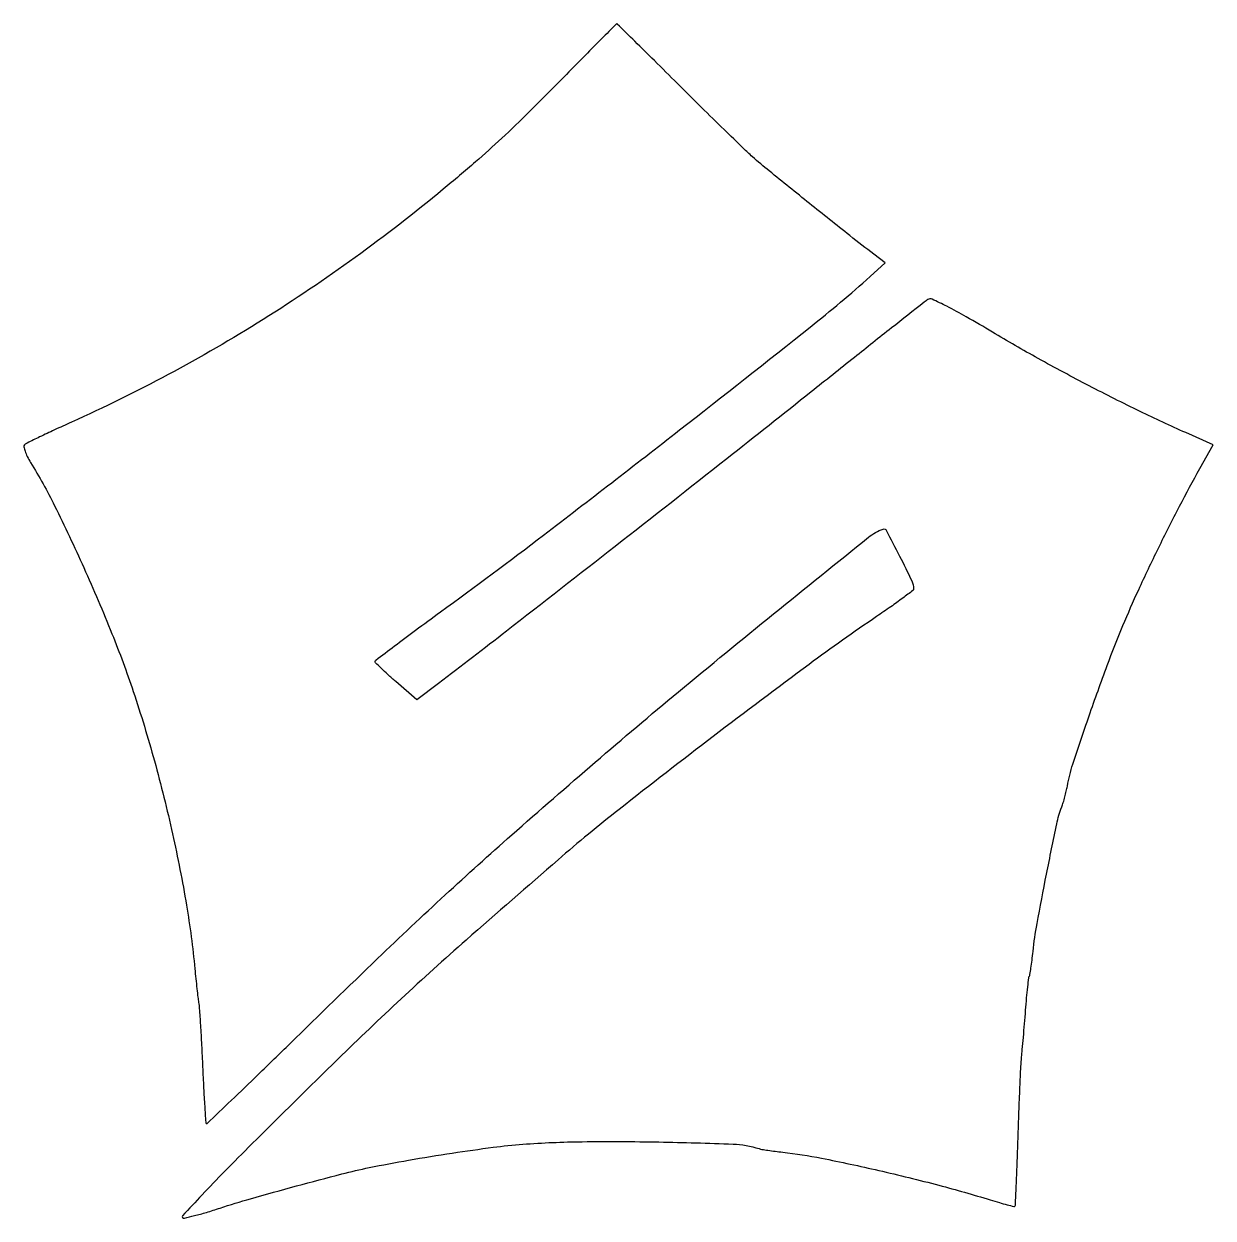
# Model space of a CAD drawing. Extents: x 0 to 314, y 0 to 315.
import ezdxf

# ---------------------------------------------------------------- set-up
doc = ezdxf.new("R2010")
doc.units = 0

msp = doc.modelspace()

# ---------------------------------------------------------------- linework, layer by layer
msp.add_lwpolyline([(143.5, 301.656965, -0.00314), (133.692413, 291.791588, -0.007998), (126.420407, 284.795543, -0.009104), (119.498975, 278.578252, -0.005333), (111, 271.376211, -0.016479), (87.790976, 253.387292, -0.016667), (63.53336, 237.037204, -0.016847), (38.508261, 222.506944, -0.017778), (13, 209.970109, 0.002829), (8.5329, 207.93806, 0.004161), (4.632818, 206.097713, 0.002002), (1.340313, 204.494152, 0.075834), (0.664914, 204.023505, 0.251696), (0.486641, 203.481316, 0.03739), (0.7815, 202.327652, 0.034625), (1.373994, 200.903281, 0.023291), (2.234478, 199.364914, -0.024294), (8.573471, 187.978575, -0.009425), (16.269936, 171.653982, -0.009502), (23.689125, 154.237461, -0.014988), (29.31567, 139, -0.013914), (34.88701, 120.725982, -0.012416), (39.667062, 101.46578, -0.012758), (43.333195, 82.69886, -0.018449), (45.532309, 65.944889, 0.002332), (45.793184, 63.299175, 0.002394), (46.076568, 60.679069, 0.002317), (46.34382, 58.408455, 0.010109), (46.535333, 57.068963, -0.023406), (46.721122, 55.466516, -0.001741), (47.007763, 51.07241, -0.002412), (47.306255, 45.826284, -0.001828), (47.584876, 40.068963, 0.001763), (47.855565, 34.460322, 0.00284), (48.130155, 29.684328, 0.000513), (48.400484, 25.475154, 0.167386), (48.526043, 25.175559, 0.423513), (48.770373, 25.165531, 0.000199), (55.14666, 31.233177, 0.002222), (62.261512, 38.069602, 0.001331), (70.657774, 46.252835, -0.002361), (93.712171, 68.629865, -0.005258), (111.518078, 85.393297, -0.005557), (129.056003, 101.203014, -0.002966), (151.070476, 120.378113, -0.004468), (173.005231, 138.917452, -0.003112), (198.080379, 159.467535, -0.000829), (223.103885, 179.6477, -0.084628), (226.992643, 181.813465, -0.373345), (227.790088, 181.499252, -0.002761), (231.286886, 174.704596, -0.005472), (234.515221, 168.169298, -0.11244), (235, 166.040829, -0.234213), (234.795896, 165.629008, -0.002397), (232.135938, 163.624719, -0.007078), (228.98747, 161.34456, -0.004459), (225.25, 158.767169, 0.01064), (207.43569, 146.154576, 0.003662), (182.196558, 127.178724, 0.003612), (157.379769, 107.948997, 0.011693), (141.300994, 94.68304, 0.002413), (117.068532, 73.513173, 0.006309), (99.925304, 58.001086, 0.006355), (83.249456, 42.125541, 0.00248), (60.601534, 19.788496, 0.002908), (53.397026, 12.528069, 0.004848), (47.426426, 6.321478, 0.000944), (42.280678, 0.846794, 0.404624), (42.288374, 0.378293, 0.258022), (42.79337, 0.232877, 0.005325), (45.437486, 0.86681, 0.011072), (48.574821, 1.728691, 0.007051), (52.186839, 2.863247, -0.010161), (60.214264, 5.329966, -0.003208), (72.300341, 8.693001, -0.003048), (84.293577, 11.869081, -0.013058), (91.5, 13.531124, -0.007127), (101.881135, 15.487853, -0.005308), (113.387237, 17.361634, -0.005322), (124.167479, 18.882711, -0.013666), (132, 19.68598, -0.015832), (147.656404, 20.362868, -0.007534), (167.827934, 20.291823, -0.004814), (187.393324, 19.739568, -0.06841), (194.265768, 18.528324, 0.035483), (195.018655, 18.343979, 0.004933), (196.606194, 18.088887, 0.005627), (198.495165, 17.826154, 0.004746), (200.5, 17.589585, -0.022312), (210.753698, 16.012805, -0.007183), (225.798318, 12.781546, -0.007386), (241.666982, 8.886401, -0.011565), (255.180187, 5.021051, 0.005102), (257.590423, 4.297791, 0.008136), (259.666439, 3.734276, 0.002956), (261.444615, 3.293711, 0.261304), (261.69845, 3.365116, 0.186635), (261.819505, 3.638854, 0.000336), (262.056766, 8.718237, 0.00239), (262.29295, 14.444207, 0.00147), (262.519028, 21.189284, -0.001439), (262.753248, 28.189951, -0.001773), (263.013663, 34.718162, -0.001463), (263.26797, 40.201881, -0.012981), (263.449814, 42.614579, 0.003074), (263.645151, 44.663699, 0.000873), (263.923648, 47.851365, 0.00088), (264.22551, 51.452011, 0.000931), (264.508882, 54.985813, -0.00311), (264.787157, 58.276038, -0.004713), (265.073954, 61.133802, -0.001899), (265.3516, 63.574995, -0.109568), (265.499313, 63.998888, 0.098578), (265.650351, 64.403769, 0.003192), (265.918563, 66.129926, 0.006025), (266.198631, 68.180875, 0.004137), (266.46895, 70.513075, -0.018601), (267.531152, 77.822147, -0.003639), (270.026188, 90.880489, -0.002529), (272.727428, 104.129325, -0.039304), (274.029373, 108.577257, 0.016176), (274.435121, 109.75809, 0.008755), (274.861388, 111.234287, 0.008713), (275.243218, 112.753855, 0.013593), (275.513378, 114.075937, -0.035686), (276.954762, 119.8232, -0.004029), (281.248207, 132.560123, -0.005348), (286.009746, 145.85662, -0.010284), (290.156996, 156.388306, -0.009245), (294.311091, 165.837393, -0.005752), (299.513744, 176.769467, -0.005679), (305.099512, 187.84661, -0.007575), (310.437358, 197.768855), (313.933268, 204.037709), (306.716634, 207.220884, -0.009493), (294.666416, 212.811727, -0.006552), (281.232256, 219.576659, -0.006502), (267.809636, 226.781017, -0.008583), (255.780715, 233.712596, 0.005086), (248.872579, 237.757971, 0.012863), (243.74667, 240.517574, 0.009387), (239.865663, 242.389288, 0.253325), (238.763773, 242.316879, 0.02677), (237.791081, 241.629261, 0.000159), (229.186654, 234.823536, 0.000667), (219.37794, 227.038878, 0.000425), (207.983058, 217.954731, -0.001757), (185.765652, 200.33937, -0.000778), (156.311609, 177.228617, -0.000731), (127.680135, 154.902576, -0.002816), (109.789135, 141.154626), (104.078271, 136.817166), (98.539135, 141.599308, -0.005904), (96.420345, 143.47266, -0.009204), (94.644576, 145.140983, -0.004023), (93.183261, 146.58853, -0.225704), (93.059423, 146.940725, -0.206618), (93.260745, 147.297826, -0.000485), (98.13958, 150.998827, -0.002992), (103.690299, 155.149014, -0.001843), (110.27013, 159.970176, 0.005997), (137.447169, 180.232447, 0.002563), (173.319661, 207.945648, 0.002034), (207.7646, 235.065286, 0.015539), (223.5, 248.375966), (227.5, 251.978667), (224.5, 254.2392, -0.006321), (218.159051, 259.144073, -0.001432), (207.526701, 267.635188, -0.001148), (196.917723, 276.197668, -0.011078), (192.5, 279.945209, -0.010596), (190.10787, 282.159673, -0.001329), (185.041919, 287.078835, -0.001563), (179.059859, 292.955171, -0.001296), (172.727809, 299.246865, 0.000827), (166.663899, 305.283451, 0.001367), (161.521781, 310.357664, 0.00009), (156.888094, 314.903587, 0.253761), (156.727809, 314.949439, 0.143244), (156.568791, 314.861956, 0.000082), (152.748169, 311.023919, 0.001053), (148.500749, 306.737713, 0.000642)], format="xyb", close=True)

doc.saveas('drawing.dxf')
